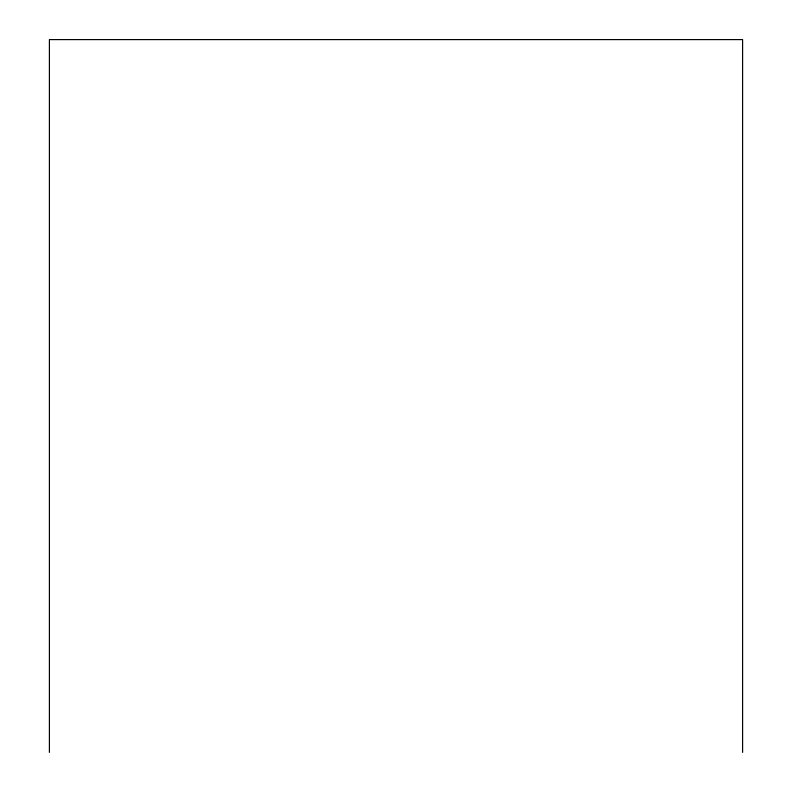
<?xml version="1.0" encoding="UTF-8"?>
<svg xmlns="http://www.w3.org/2000/svg" width="792" height="792" viewBox="0 0 792 792"><rect width="100%" height="100%" fill="white"/><g stroke="black" fill="none" stroke-linecap="round" stroke-linejoin="round"><path stroke-width="1.19" d="M742.599 752.4L742.599 39.6L49.401 39.6L49.401 752.4"/></g></svg>
